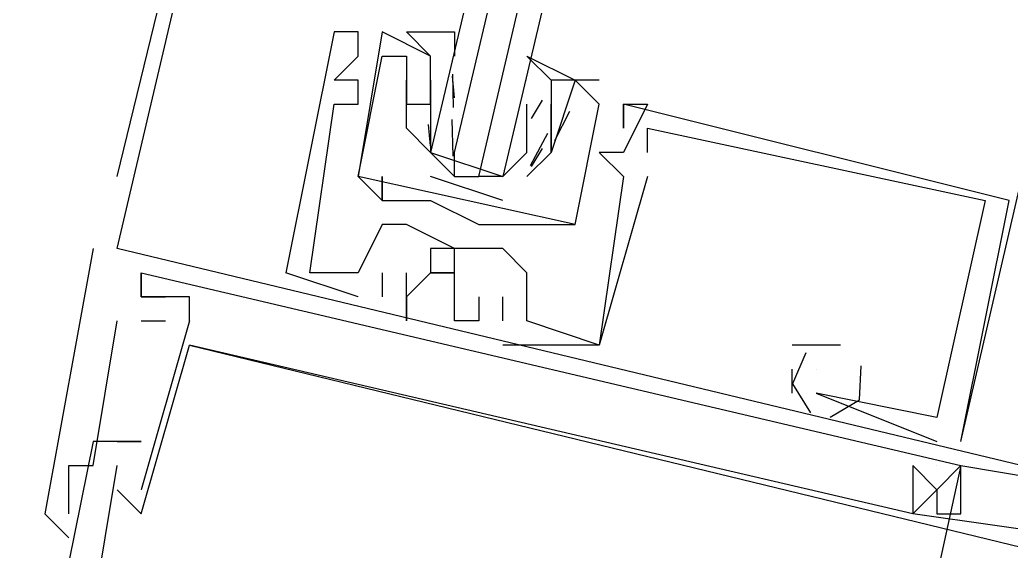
# Model space of a CAD drawing. Header units: feet. Extents: x -84 to 198, y -22 to 181.
# Drawn here: x 113.813 to 114.361, y 60.81 to 61.104 of the extents above; entities that cross this region are included whole.
import ezdxf

# ---------------------------------------------------------------- set-up
doc = ezdxf.new("R2010")
doc.units = ezdxf.units.FT
doc.layers.add('A-LINEA', color=7, linetype='CONTINUOUS')

msp = doc.modelspace()

# ---------------------------------------------------------------- linework, layer by layer
at = {"layer": 'A-LINEA'}
for p, q in [((113.8667, 60.9778), (115.4933, 67.9244)), ((113.8667, 60.9778), (115.4933, 67.9244)), ((113.8667, 61.0178), (113.9867, 61.5111)), ((113.8667, 61.0178), (113.9867, 61.5111)), ((113.9867, 61.0978), (113.9867, 61.0978)), ((113.9867, 61.0978), (113.9867, 61.0978)), ((113.9867, 61.0978), (113.9867, 61.0978)), ((113.9867, 61.0978), (113.9867, 61.0978)), ((113.9867, 61.0978), (113.9867, 61.0978)), ((113.9867, 61.0978), (113.9867, 61.0978)), ((114, 61.0978), (114, 61.0978)), ((114, 61.0978), (114, 61.0978)), ((114, 61.0978), (114, 61.0978)), ((114, 61.0978), (114, 61.0978)), ((114, 61.0978), (114, 61.0978)), ((114, 61.0978), (114, 61.0978)), ((114.04, 61.0844), (114.0133, 61.0978)), ((114.0133, 61.0978), (114.0133, 61.0978)), ((114.04, 61.0844), (114.0133, 61.0978)), ((114.0133, 61.0978), (114.0133, 61.0978)), ((114.04, 61.0844), (114.0133, 61.0978)), ((114.0133, 61.0978), (114.0133, 61.0978)), ((114.04, 61.0844), (114.0133, 61.0978)), ((114.0133, 61.0978), (114.0133, 61.0978)), ((114, 61.0844), (114, 61.0844)), ((114, 61.0844), (114, 61.0844)), ((114, 61.0844), (114, 61.0844)), ((114, 61.0844), (114, 61.0844)), ((114, 61.0844), (114, 61.0844)), ((114, 61.0844), (114, 61.0844)), ((114.0133, 61.0844), (114.0133, 61.0844)), ((114.0133, 61.0844), (114.0133, 61.0844)), ((114.0133, 61.0844), (114.0133, 61.0844)), ((114.0133, 61.0844), (114.0133, 61.0844)), ((114.0133, 61.0844), (114.0133, 61.0844)), ((114.0133, 61.0844), (114.0133, 61.0844)), ((114.0133, 61.0844), (114.0133, 61.0844)), ((114.0133, 61.0844), (114.0133, 61.0844)), ((114.0267, 61.0844), (114.0267, 61.0844)), ((114.0267, 61.0844), (114.0267, 61.0844)), ((114.0267, 61.0844), (114.0267, 61.0844)), ((114.0267, 61.0844), (114.0267, 61.0844)), ((114.04, 61.0844), (114.04, 61.0844)), ((114.04, 61.0844), (114.04, 61.0844)), ((114.04, 61.0844), (114.04, 61.0844)), ((114.04, 61.0844), (114.04, 61.0844)), ((114.0532, 61.0613), (114.0522, 61.0732)), ((114.0532, 61.0613), (114.0522, 61.0732)), ((114.0526, 61.056), (114.0523, 61.0743)), ((114.0526, 61.056), (114.0523, 61.0743)), ((113.9867, 61.0711), (113.9867, 61.0711)), ((113.9867, 61.0711), (113.9867, 61.0711)), ((113.9867, 61.0711), (113.9867, 61.0711)), ((113.9867, 61.0711), (113.9867, 61.0711)), ((113.9867, 61.0711), (113.9867, 61.0711)), ((113.9867, 61.0711), (113.9867, 61.0711)), ((114, 61.0711), (114, 61.0711)), ((114, 61.0711), (114, 61.0711)), ((114, 61.0711), (114, 61.0711)), ((114, 61.0711), (114, 61.0711)), ((114, 61.0711), (114, 61.0711)), ((114, 61.0711), (114, 61.0711)), ((114.0267, 61.0711), (114.0267, 61.0711)), ((114.0267, 61.0711), (114.0267, 61.0711)), ((114.0267, 61.0711), (114.0267, 61.0711)), ((114.0267, 61.0711), (114.0267, 61.0711)), ((114.04, 61.0711), (114.04, 61.0711)), ((114.04, 61.0711), (114.04, 61.0578)), ((114.04, 61.0711), (114.04, 61.0711)), ((114.04, 61.0711), (114.04, 61.0711)), ((114.04, 61.0711), (114.04, 61.0578)), ((114.04, 61.0711), (114.04, 61.0711)), ((114.0933, 61.0711), (114.0933, 61.0711)), ((114.0933, 61.0711), (114.0933, 61.0711)), ((114.1333, 61.0711), (114.1067, 61.0711)), ((114.1067, 61.0711), (114.1067, 61.0711)), ((114.1333, 61.0711), (114.1067, 61.0711)), ((114.1067, 61.0711), (114.1067, 61.0711)), ((114.1333, 61.0711), (114.1067, 61.0711)), ((114.1067, 61.0711), (114.1067, 61.0711)), ((114.1333, 61.0711), (114.1067, 61.0711)), ((114.1067, 61.0711), (114.1067, 61.0711)), ((114.12, 61.0711), (114.12, 61.0711)), ((114.12, 61.0711), (114.12, 61.0711)), ((114.12, 61.0711), (114.12, 61.0711)), ((114.12, 61.0711), (114.12, 61.0711)), ((114.1333, 61.0711), (114.1333, 61.0711)), ((114.1333, 61.0711), (114.1333, 61.0711)), ((114.1333, 61.0711), (114.1333, 61.0711)), ((114.1333, 61.0711), (114.1333, 61.0711)), ((113.9867, 61.0578), (113.9867, 61.0578)), ((113.9867, 61.0578), (113.9867, 61.0578)), ((113.9867, 61.0578), (113.9867, 61.0578)), ((113.9867, 61.0578), (113.9867, 61.0578)), ((113.9867, 61.0578), (113.9867, 61.0578)), ((113.9867, 61.0578), (113.9867, 61.0578)), ((114, 61.0578), (114, 61.0578)), ((114, 61.0578), (114, 61.0578)), ((114, 61.0578), (114, 61.0578)), ((114, 61.0578), (114, 61.0578)), ((114, 61.0578), (114, 61.0578)), ((114, 61.0578), (114, 61.0578)), ((114.0267, 61.0578), (114.0267, 61.0578)), ((114.0267, 61.0578), (114.0267, 61.0578)), ((114.0267, 61.0578), (114.0267, 61.0578)), ((114.0267, 61.0578), (114.0267, 61.0578)), ((114.0267, 61.0578), (114.0267, 61.0578)), ((114.0267, 61.0578), (114.0267, 61.0578)), ((114.0267, 61.0578), (114.0267, 61.0578)), ((114.0267, 61.0578), (114.0267, 61.0578)), ((114.0267, 61.0578), (114.0267, 61.0578)), ((114.0267, 61.0578), (114.0267, 61.0578)), ((114.0267, 61.0578), (114.0267, 61.0578)), ((114.0267, 61.0578), (114.0267, 61.0578)), ((114.04, 61.0578), (114.04, 61.0578)), ((114.04, 61.0578), (114.04, 61.0578)), ((114.04, 61.0578), (114.04, 61.0578)), ((114.04, 61.0578), (114.04, 61.0578)), ((114.04, 61.0578), (114.04, 61.0578)), ((114.04, 61.0578), (114.04, 61.0578)), ((114.0933, 61.0444), (114.0933, 61.0578)), ((114.0933, 61.0578), (114.0933, 61.0578)), ((114.0933, 61.0444), (114.0933, 61.0578)), ((114.0933, 61.0578), (114.0933, 61.0578)), ((114.1018, 61.06), (114.0956, 61.0498)), ((114.1018, 61.06), (114.0956, 61.0498)), ((114.1067, 61.0578), (114.1067, 61.0578)), ((114.1067, 61.0578), (114.1067, 61.0578)), ((114.1067, 61.0578), (114.1067, 61.0578)), ((114.1067, 61.0578), (114.1067, 61.0578)), ((114.1333, 61.0578), (114.1333, 61.0578)), ((114.1333, 61.0578), (114.1333, 61.0578)), ((114.1333, 61.0578), (114.1333, 61.0578)), ((114.1333, 61.0578), (114.1333, 61.0578)), ((114.1333, 61.0578), (114.1333, 61.0578)), ((114.1333, 61.0578), (114.1333, 61.0578)), ((114.1333, 61.0578), (114.1333, 61.0578)), ((114.1333, 61.0578), (114.1333, 61.0578)), ((114.1467, 61.0578), (114.1467, 61.0578)), ((114.1467, 61.0578), (114.1467, 61.0578)), ((114.1467, 61.0578), (114.1467, 61.0578)), ((114.1467, 61.0578), (114.1467, 61.0578)), ((114.1467, 61.0578), (114.1467, 61.0578)), ((114.1467, 61.0578), (114.1467, 61.0578)), ((114.1467, 61.0578), (114.1467, 61.0578)), ((114.1467, 61.0578), (114.1467, 61.0578)), ((114.1467, 61.0578), (114.1467, 61.0578)), ((114.1467, 61.0578), (114.1467, 61.0578)), ((114.1467, 61.0578), (114.1467, 61.0578)), ((114.1467, 61.0578), (114.1467, 61.0578)), ((114.16, 61.0578), (114.16, 61.0578)), ((114.16, 61.0578), (114.16, 61.0578)), ((114.16, 61.0578), (114.16, 61.0578)), ((114.16, 61.0578), (114.16, 61.0578)), ((114.16, 61.0578), (114.16, 61.0578)), ((114.16, 61.0578), (114.16, 61.0578)), ((114.1169, 61.0537), (114.1085, 61.0374)), ((114.1169, 61.0537), (114.1085, 61.0374)), ((114.0399, 61.0347), (114.0388, 61.0465)), ((114.0399, 61.0347), (114.0388, 61.0465)), ((114.0525, 61.0289), (114.0519, 61.0493)), ((114.0525, 61.0289), (114.0519, 61.0493)), ((114.0267, 61.0444), (114.0267, 61.0444)), ((114.0267, 61.0444), (114.0267, 61.0444)), ((114.0267, 61.0444), (114.0267, 61.0444)), ((114.0267, 61.0444), (114.0267, 61.0444)), ((114.0267, 61.0444), (114.0267, 61.0444)), ((114.0267, 61.0444), (114.0267, 61.0444)), ((114.0267, 61.0444), (114.0267, 61.0444)), ((114.0267, 61.0444), (114.0267, 61.0444)), ((114.04, 61.0444), (114.04, 61.0444)), ((114.04, 61.0444), (114.04, 61.0444)), ((114.1047, 61.0416), (114.095, 61.0236)), ((114.1047, 61.0416), (114.095, 61.0236)), ((114.1067, 61.0444), (114.1067, 61.0444)), ((114.1067, 61.0444), (114.1067, 61.0444)), ((114.1067, 61.0444), (114.1067, 61.0444)), ((114.1067, 61.0444), (114.1067, 61.0444)), ((114.1067, 61.0444), (114.1067, 61.0444)), ((114.1067, 61.0444), (114.1067, 61.0444)), ((114.1067, 61.0444), (114.1067, 61.0444)), ((114.1067, 61.0444), (114.1067, 61.0444)), ((114.1467, 61.0444), (114.1467, 61.0444)), ((114.1467, 61.0444), (114.1467, 61.0444)), ((114.1467, 61.0444), (114.1467, 61.0444)), ((114.1467, 61.0444), (114.1467, 61.0444)), ((114.1467, 61.0444), (114.1467, 61.0444)), ((114.1467, 61.0444), (114.1467, 61.0444)), ((114.16, 61.0444), (114.16, 61.0444)), ((114.16, 61.0444), (114.16, 61.0444)), ((114.16, 61.0444), (114.16, 61.0444)), ((114.16, 61.0444), (114.16, 61.0444)), ((114.16, 61.0444), (114.16, 61.0444)), ((114.16, 61.0444), (114.16, 61.0444)), ((114.0933, 61.0311), (114.0933, 61.0311)), ((114.0933, 61.0311), (114.0933, 61.0311)), ((114.1018, 61.0333), (114.0956, 61.0232)), ((114.1018, 61.0333), (114.0956, 61.0232)), ((114.1067, 61.0311), (114.1067, 61.0311)), ((114.1067, 61.0311), (114.1067, 61.0311)), ((114.1067, 61.0311), (114.1067, 61.0311)), ((114.1067, 61.0311), (114.1067, 61.0311)), ((114.1067, 61.0311), (114.1067, 61.0311)), ((114.1067, 61.0311), (114.1067, 61.0311)), ((114.1067, 61.0311), (114.1067, 61.0311)), ((114.1067, 61.0311), (114.1067, 61.0311)), ((114.1333, 61.0311), (114.1333, 61.0311)), ((114.1333, 61.0311), (114.1333, 61.0311)), ((114.1333, 61.0311), (114.1333, 61.0311)), ((114.1333, 61.0311), (114.1333, 61.0311)), ((114.1333, 61.0311), (114.1333, 61.0311)), ((114.1333, 61.0311), (114.1333, 61.0311)), ((114.1467, 61.0311), (114.1467, 61.0311)), ((114.1467, 61.0311), (114.1467, 61.0311)), ((114.1467, 61.0311), (114.1467, 61.0311)), ((114.1467, 61.0311), (114.1467, 61.0311)), ((114.1467, 61.0311), (114.1467, 61.0311)), ((114.1467, 61.0311), (114.1467, 61.0311)), ((114.16, 61.0311), (114.16, 61.0311)), ((114.16, 61.0311), (114.16, 61.0311)), ((114.16, 61.0311), (114.16, 61.0311)), ((114.16, 61.0311), (114.16, 61.0311)), ((114.16, 61.0311), (114.16, 61.0311)), ((114.16, 61.0311), (114.16, 61.0311)), ((114, 61.0178), (114, 61.0178)), ((114, 61.0178), (114, 61.0178)), ((114, 61.0178), (114, 61.0178)), ((114, 61.0178), (114, 61.0178)), ((114, 61.0178), (114, 61.0178)), ((114, 61.0178), (114, 61.0178)), ((114, 61.0178), (114, 61.0178)), ((114, 61.0178), (114, 61.0178)), ((114.0133, 61.0178), (114.0133, 61.0178)), ((114.0133, 61.0178), (114.0133, 61.0178)), ((114.0133, 61.0178), (114.0133, 61.0178)), ((114.0133, 61.0178), (114.0133, 61.0178)), ((114.08, 61.0044), (114.04, 61.0178)), ((114.08, 61.0044), (114.04, 61.0178)), ((114.0533, 61.0178), (114.0667, 61.0178)), ((114.0533, 61.0178), (114.0667, 61.0178)), ((114.08, 61.0178), (114.08, 61.0178)), ((114.08, 61.0178), (114.08, 61.0178)), ((114.1467, 61.0178), (114.1467, 61.0178)), ((114.1467, 61.0178), (114.1467, 61.0178)), ((114.1467, 61.0178), (114.1467, 61.0178)), ((114.1467, 61.0178), (114.1467, 61.0178)), ((114.1467, 61.0178), (114.1467, 61.0178)), ((114.1467, 61.0178), (114.1467, 61.0178)), ((114.1467, 61.0178), (114.1467, 61.0178)), ((114.1467, 61.0178), (114.1467, 61.0178)), ((114.1467, 61.0178), (114.1467, 61.0178)), ((114.1467, 61.0178), (114.1467, 61.0178)), ((114.1467, 61.0178), (114.1467, 61.0178)), ((114.1467, 61.0178), (114.1467, 61.0178)), ((114.16, 61.0178), (114.16, 61.0178)), ((114.16, 61.0178), (114.16, 61.0178)), ((114.16, 61.0178), (114.16, 61.0178)), ((114.16, 61.0178), (114.16, 61.0178)), ((114.16, 61.0178), (114.16, 61.0178)), ((114.16, 61.0178), (114.16, 61.0178)), ((114.0133, 61.0044), (114.0133, 61.0044)), ((114.0133, 61.0044), (114.0133, 61.0044)), ((114.0133, 61.0044), (114.0133, 61.0044)), ((114.0133, 61.0044), (114.0133, 61.0044)), ((114.0133, 61.0044), (114.0133, 61.0044)), ((114.0133, 61.0044), (114.0133, 61.0044)), ((114.0133, 61.0044), (114.0133, 61.0044)), ((114.0133, 61.0044), (114.0133, 61.0044)), ((114.04, 61.0044), (114.04, 61.0044)), ((114.04, 61.0044), (114.04, 61.0044)), ((114.04, 61.0044), (114.04, 61.0044)), ((114.04, 61.0044), (114.04, 61.0044)), ((114.3467, 61.0044), (114.3467, 61.0044)), ((114.3467, 61.0044), (114.3467, 61.0044)), ((114.3467, 61.0044), (114.3467, 61.0044)), ((114.3467, 61.0044), (114.3467, 61.0044)), ((114.3467, 61.0044), (114.3467, 61.0044)), ((114.3467, 61.0044), (114.3467, 61.0044)), ((114.36, 61.0044), (114.36, 61.0044)), ((114.36, 61.0044), (114.36, 61.0044)), ((114.36, 61.0044), (114.36, 61.0044)), ((114.36, 61.0044), (114.36, 61.0044)), ((114.36, 61.0044), (114.36, 61.0044)), ((114.36, 61.0044), (114.36, 61.0044)), ((114.0133, 60.9911), (114.0133, 60.9911)), ((114.0133, 60.9911), (114.0133, 60.9911)), ((114.0133, 60.9911), (114.0133, 60.9911)), ((114.0133, 60.9911), (114.0133, 60.9911)), ((114.0133, 60.9911), (114.0133, 60.9911)), ((114.0133, 60.9911), (114.0133, 60.9911)), ((114.0267, 60.9911), (114.0267, 60.9911)), ((114.0267, 60.9911), (114.0267, 60.9911)), ((114.0267, 60.9911), (114.0267, 60.9911)), ((114.0267, 60.9911), (114.0267, 60.9911)), ((114.0267, 60.9911), (114.0267, 60.9911)), ((114.0267, 60.9911), (114.0267, 60.9911)), ((114.0667, 60.9911), (114.0667, 60.9911)), ((114.0667, 60.9911), (114.0667, 60.9911)), ((114.0667, 60.9911), (114.0667, 60.9911)), ((114.0667, 60.9911), (114.0667, 60.9911)), ((114.08, 60.9911), (114.08, 60.9911)), ((114.08, 60.9911), (114.08, 60.9911)), ((114.08, 60.9911), (114.08, 60.9911)), ((114.08, 60.9911), (114.08, 60.9911)), ((114.0933, 60.9911), (114.0933, 60.9911)), ((114.0933, 60.9911), (114.0933, 60.9911)), ((114.0933, 60.9911), (114.0933, 60.9911)), ((114.0933, 60.9911), (114.0933, 60.9911)), ((114.12, 60.9911), (114.12, 60.9911)), ((114.12, 60.9911), (114.12, 60.9911)), ((114.12, 60.9911), (114.12, 60.9911)), ((114.12, 60.9911), (114.12, 60.9911)), ((113.8533, 60.9778), (113.8533, 60.9778)), ((113.8533, 60.9778), (113.8533, 60.9778)), ((113.8533, 60.9778), (113.8533, 60.9778)), ((113.8533, 60.9778), (113.8533, 60.9778)), ((113.8533, 60.9778), (113.8533, 60.9778)), ((113.8533, 60.9778), (113.8533, 60.9778)), ((113.8667, 60.9778), (113.8667, 60.9778)), ((113.8667, 60.9778), (113.8667, 60.9778)), ((113.8667, 60.9778), (113.8667, 60.9778)), ((113.8667, 60.9778), (113.8667, 60.9778)), ((113.8667, 60.9778), (113.8667, 60.9778)), ((113.8667, 60.9778), (113.8667, 60.9778)), ((114.0533, 60.9778), (114.0533, 60.9778)), ((114.0533, 60.9778), (114.0533, 60.9778)), ((114.0533, 60.9778), (114.0533, 60.9778)), ((114.0533, 60.9778), (114.0533, 60.9778)), ((114.0533, 60.9778), (114.0533, 60.9778)), ((114.0533, 60.9778), (114.0533, 60.9778)), ((114.08, 60.9778), (114.08, 60.9778)), ((114.08, 60.9778), (114.08, 60.9778)), ((114.08, 60.9778), (114.08, 60.9778)), ((114.08, 60.9778), (114.08, 60.9778)), ((114.08, 60.9778), (114.08, 60.9778)), ((114.08, 60.9778), (114.08, 60.9778)), ((113.88, 60.9644), (113.88, 60.9644)), ((113.88, 60.9644), (114.3333, 60.8578)), ((113.88, 60.9644), (113.88, 60.9644)), ((113.88, 60.9644), (114.3333, 60.8578)), ((113.88, 60.9644), (113.88, 60.9644)), ((113.88, 60.9644), (114.3333, 60.8578)), ((113.88, 60.9644), (113.88, 60.9644)), ((113.88, 60.9644), (114.3333, 60.8578)), ((113.88, 60.9644), (113.88, 60.9644)), ((113.88, 60.9644), (114.3333, 60.8578)), ((113.88, 60.9644), (113.88, 60.9644)), ((113.88, 60.9644), (114.3333, 60.8578)), ((114, 60.9511), (113.96, 60.9644)), ((113.96, 60.9644), (113.96, 60.9644)), ((114, 60.9511), (113.96, 60.9644)), ((113.96, 60.9644), (113.96, 60.9644)), ((114, 60.9511), (113.96, 60.9644)), ((113.96, 60.9644), (113.96, 60.9644)), ((114, 60.9511), (113.96, 60.9644)), ((113.96, 60.9644), (113.96, 60.9644)), ((114, 60.9511), (113.96, 60.9644)), ((113.96, 60.9644), (113.96, 60.9644)), ((114, 60.9511), (113.96, 60.9644)), ((113.96, 60.9644), (113.96, 60.9644)), ((113.9733, 60.9644), (113.9733, 60.9644)), ((113.9733, 60.9644), (113.9733, 60.9644)), ((113.9733, 60.9644), (113.9733, 60.9644)), ((113.9733, 60.9644), (113.9733, 60.9644)), ((113.9733, 60.9644), (113.9733, 60.9644)), ((113.9733, 60.9644), (113.9733, 60.9644)), ((113.9733, 60.9644), (113.9733, 60.9644)), ((113.9733, 60.9644), (113.9733, 60.9644)), ((113.9733, 60.9644), (113.9733, 60.9644)), ((113.9733, 60.9644), (113.9733, 60.9644)), ((113.9733, 60.9644), (113.9733, 60.9644)), ((113.9733, 60.9644), (113.9733, 60.9644)), ((114, 60.9644), (114, 60.9644)), ((114, 60.9644), (114, 60.9644)), ((114, 60.9644), (114, 60.9644)), ((114, 60.9644), (114, 60.9644)), ((114, 60.9644), (114, 60.9644)), ((114, 60.9644), (114, 60.9644)), ((114, 60.9644), (114, 60.9644)), ((114, 60.9644), (114, 60.9644)), ((114, 60.9644), (114, 60.9644)), ((114, 60.9644), (114, 60.9644)), ((114, 60.9644), (114, 60.9644)), ((114, 60.9644), (114, 60.9644)), ((114.0133, 60.9644), (114.0133, 60.9511)), ((114.0133, 60.9644), (114.0133, 60.9644)), ((114.0133, 60.9644), (114.0133, 60.9511)), ((114.0133, 60.9644), (114.0133, 60.9644)), ((114.0133, 60.9644), (114.0133, 60.9511)), ((114.0133, 60.9644), (114.0133, 60.9644)), ((114.0133, 60.9644), (114.0133, 60.9511)), ((114.0133, 60.9644), (114.0133, 60.9644)), ((114.0133, 60.9644), (114.0133, 60.9511)), ((114.0133, 60.9644), (114.0133, 60.9644)), ((114.0133, 60.9644), (114.0133, 60.9511)), ((114.0133, 60.9644), (114.0133, 60.9644)), ((114.0267, 60.9644), (114.0267, 60.9644)), ((114.0267, 60.9644), (114.0267, 60.9644)), ((114.0267, 60.9644), (114.0267, 60.9644)), ((114.0267, 60.9644), (114.0267, 60.9644)), ((114.0267, 60.9644), (114.0267, 60.9644)), ((114.0267, 60.9644), (114.0267, 60.9644)), ((114.04, 60.9644), (114.04, 60.9644)), ((114.04, 60.9644), (114.04, 60.9644)), ((114.04, 60.9644), (114.04, 60.9644)), ((114.04, 60.9644), (114.04, 60.9644)), ((114.04, 60.9644), (114.04, 60.9644)), ((114.04, 60.9644), (114.04, 60.9644)), ((114.0533, 60.9644), (114.0533, 60.9644)), ((114.0533, 60.9644), (114.0533, 60.9644)), ((114.0533, 60.9644), (114.0533, 60.9644)), ((114.0533, 60.9644), (114.0533, 60.9644)), ((114.0533, 60.9644), (114.0533, 60.9644)), ((114.0533, 60.9644), (114.0533, 60.9644)), ((114.0933, 60.9644), (114.0933, 60.9644)), ((114.0933, 60.9644), (114.0933, 60.9644)), ((114.0933, 60.9644), (114.0933, 60.9644)), ((114.0933, 60.9644), (114.0933, 60.9644)), ((114.0933, 60.9644), (114.0933, 60.9644)), ((114.0933, 60.9644), (114.0933, 60.9644)), ((113.88, 60.9511), (113.88, 60.9511)), ((113.88, 60.9511), (113.88, 60.9511)), ((113.88, 60.9511), (113.88, 60.9511)), ((113.88, 60.9511), (113.88, 60.9511)), ((113.88, 60.9511), (113.88, 60.9511)), ((113.88, 60.9511), (113.88, 60.9511)), ((113.88, 60.9511), (113.88, 60.9511)), ((113.88, 60.9511), (113.88, 60.9511)), ((113.88, 60.9511), (113.88, 60.9511)), ((113.88, 60.9511), (113.88, 60.9511)), ((113.88, 60.9511), (113.88, 60.9511)), ((113.88, 60.9511), (113.88, 60.9511)), ((113.88, 60.9511), (113.88, 60.9511)), ((113.88, 60.9511), (113.88, 60.9511)), ((113.88, 60.9511), (113.88, 60.9511)), ((113.88, 60.9511), (113.88, 60.9511)), ((113.88, 60.9511), (113.88, 60.9511)), ((113.88, 60.9511), (113.88, 60.9511)), ((113.8933, 60.9511), (113.8933, 60.9511)), ((113.8933, 60.9511), (113.8933, 60.9511)), ((113.8933, 60.9511), (113.8933, 60.9511)), ((113.8933, 60.9511), (113.8933, 60.9511)), ((113.8933, 60.9511), (113.8933, 60.9511)), ((113.8933, 60.9511), (113.8933, 60.9511)), ((113.8933, 60.9511), (113.8933, 60.9511)), ((113.8933, 60.9511), (113.8933, 60.9511)), ((113.8933, 60.9511), (113.8933, 60.9511)), ((113.8933, 60.9511), (113.8933, 60.9511)), ((113.8933, 60.9511), (113.8933, 60.9511)), ((113.8933, 60.9511), (113.8933, 60.9511)), ((113.9067, 60.9511), (113.9067, 60.9511)), ((113.9067, 60.9511), (113.9067, 60.9511)), ((113.9067, 60.9511), (113.9067, 60.9511)), ((113.9067, 60.9511), (113.9067, 60.9511)), ((113.9067, 60.9511), (113.9067, 60.9511)), ((113.9067, 60.9511), (113.9067, 60.9511)), ((114, 60.9511), (114, 60.9511)), ((114, 60.9511), (114, 60.9511)), ((114, 60.9511), (114, 60.9511)), ((114, 60.9511), (114, 60.9511)), ((114, 60.9511), (114, 60.9511)), ((114, 60.9511), (114, 60.9511)), ((114.0133, 60.9511), (114.0133, 60.9511)), ((114.0133, 60.9511), (114.0133, 60.9511)), ((114.0133, 60.9511), (114.0133, 60.9511)), ((114.0133, 60.9511), (114.0133, 60.9511)), ((114.0133, 60.9511), (114.0133, 60.9511)), ((114.0133, 60.9511), (114.0133, 60.9511)), ((114.0267, 60.9511), (114.0267, 60.9511)), ((114.0267, 60.9511), (114.0267, 60.9511)), ((114.0267, 60.9511), (114.0267, 60.9511)), ((114.0267, 60.9511), (114.0267, 60.9511)), ((114.0267, 60.9511), (114.0267, 60.9511)), ((114.0267, 60.9511), (114.0267, 60.9511)), ((114.0667, 60.9511), (114.0667, 60.9511)), ((114.0667, 60.9511), (114.0667, 60.9511)), ((114.0667, 60.9511), (114.0667, 60.9511)), ((114.0667, 60.9511), (114.0667, 60.9511)), ((114.0667, 60.9511), (114.0667, 60.9511)), ((114.0667, 60.9511), (114.0667, 60.9511)), ((114.08, 60.9511), (114.08, 60.9511)), ((114.08, 60.9511), (114.08, 60.9511)), ((114.08, 60.9511), (114.08, 60.9511)), ((114.08, 60.9511), (114.08, 60.9511)), ((114.08, 60.9511), (114.08, 60.9511)), ((114.08, 60.9511), (114.08, 60.9511)), ((113.8667, 60.9378), (113.8667, 60.9378)), ((113.8667, 60.9378), (113.8667, 60.9378)), ((113.8667, 60.9378), (113.8667, 60.9378)), ((113.8667, 60.9378), (113.8667, 60.9378)), ((113.8667, 60.9378), (113.8667, 60.9378)), ((113.8667, 60.9378), (113.8667, 60.9378)), ((113.9067, 60.9378), (113.88, 60.8444)), ((113.88, 60.9378), (113.8933, 60.9378)), ((113.88, 60.9378), (113.88, 60.9378)), ((113.9067, 60.9378), (113.88, 60.8444)), ((113.88, 60.9378), (113.8933, 60.9378)), ((113.88, 60.9378), (113.88, 60.9378)), ((113.9067, 60.9378), (113.88, 60.8444)), ((113.88, 60.9378), (113.8933, 60.9378)), ((113.88, 60.9378), (113.88, 60.9378)), ((113.9067, 60.9378), (113.88, 60.8444)), ((113.88, 60.9378), (113.8933, 60.9378)), ((113.88, 60.9378), (113.88, 60.9378)), ((113.9067, 60.9378), (113.88, 60.8444)), ((113.88, 60.9378), (113.8933, 60.9378)), ((113.88, 60.9378), (113.88, 60.9378)), ((113.9067, 60.9378), (113.88, 60.8444)), ((113.88, 60.9378), (113.8933, 60.9378)), ((113.88, 60.9378), (113.88, 60.9378)), ((113.8933, 60.9378), (113.8933, 60.9378)), ((113.8933, 60.9378), (113.8933, 60.9378)), ((113.8933, 60.9378), (113.8933, 60.9378)), ((113.8933, 60.9378), (113.8933, 60.9378)), ((113.8933, 60.9378), (113.8933, 60.9378)), ((113.8933, 60.9378), (113.8933, 60.9378)), ((113.8933, 60.9378), (113.8933, 60.9378)), ((113.8933, 60.9378), (113.8933, 60.9378)), ((113.8933, 60.9378), (113.8933, 60.9378)), ((113.8933, 60.9378), (113.8933, 60.9378)), ((113.8933, 60.9378), (113.8933, 60.9378)), ((113.8933, 60.9378), (113.8933, 60.9378)), ((113.9067, 60.9378), (113.9067, 60.9378)), ((113.9067, 60.9378), (113.9067, 60.9378)), ((113.9067, 60.9378), (113.9067, 60.9378)), ((113.9067, 60.9378), (113.9067, 60.9378)), ((113.9067, 60.9378), (113.9067, 60.9378)), ((113.9067, 60.9378), (113.9067, 60.9378)), ((113.9067, 60.9378), (113.9067, 60.9378)), ((113.9067, 60.9378), (113.9067, 60.9378)), ((113.9067, 60.9378), (113.9067, 60.9378)), ((113.9067, 60.9378), (113.9067, 60.9378)), ((113.9067, 60.9378), (113.9067, 60.9378)), ((113.9067, 60.9378), (113.9067, 60.9378)), ((114.0267, 60.9378), (114.0267, 60.9378)), ((114.0267, 60.9378), (114.0267, 60.9378)), ((114.0267, 60.9378), (114.0267, 60.9378)), ((114.0267, 60.9378), (114.0267, 60.9378)), ((114.0267, 60.9378), (114.0267, 60.9378)), ((114.0267, 60.9378), (114.0267, 60.9378)), ((114.0533, 60.9378), (114.0533, 60.9378)), ((114.0533, 60.9378), (114.0533, 60.9378)), ((114.0533, 60.9378), (114.0533, 60.9378)), ((114.0533, 60.9378), (114.0533, 60.9378)), ((114.0533, 60.9378), (114.0533, 60.9378)), ((114.0533, 60.9378), (114.0533, 60.9378)), ((114.0667, 60.9378), (114.0667, 60.9378)), ((114.0667, 60.9378), (114.0667, 60.9378)), ((114.0667, 60.9378), (114.0667, 60.9378)), ((114.0667, 60.9378), (114.0667, 60.9378)), ((114.0667, 60.9378), (114.0667, 60.9378)), ((114.0667, 60.9378), (114.0667, 60.9378)), ((114.08, 60.9378), (114.08, 60.9378)), ((114.08, 60.9378), (114.08, 60.9378)), ((114.08, 60.9378), (114.08, 60.9378)), ((114.08, 60.9378), (114.08, 60.9378)), ((114.08, 60.9378), (114.08, 60.9378)), ((114.08, 60.9378), (114.08, 60.9378)), ((114.0933, 60.9378), (114.0933, 60.9378)), ((114.0933, 60.9378), (114.0933, 60.9378)), ((114.0933, 60.9378), (114.0933, 60.9378)), ((114.0933, 60.9378), (114.0933, 60.9378)), ((114.0933, 60.9378), (114.0933, 60.9378)), ((114.0933, 60.9378), (114.0933, 60.9378)), ((114.0933, 60.9378), (114.0933, 60.9378)), ((114.0933, 60.9378), (114.0933, 60.9378)), ((114.0933, 60.9378), (114.0933, 60.9378)), ((114.0933, 60.9378), (114.0933, 60.9378)), ((114.0933, 60.9378), (114.0933, 60.9378)), ((114.0933, 60.9378), (114.0933, 60.9378)), ((113.9067, 60.9244), (113.9067, 60.9244)), ((113.9067, 60.9244), (113.9067, 60.9244)), ((113.9067, 60.9244), (113.9067, 60.9244)), ((113.9067, 60.9244), (113.9067, 60.9244)), ((113.9067, 60.9244), (113.9067, 60.9244)), ((113.9067, 60.9244), (113.9067, 60.9244)), ((113.9067, 60.9244), (113.9067, 60.9244)), ((113.9067, 60.9244), (113.9067, 60.9244)), ((113.9067, 60.9244), (113.9067, 60.9244)), ((113.9067, 60.9244), (113.9067, 60.9244)), ((113.9067, 60.9244), (113.9067, 60.9244)), ((113.9067, 60.9244), (113.9067, 60.9244)), ((114.08, 60.9244), (114.08, 60.9244)), ((114.08, 60.9244), (114.08, 60.9244)), ((114.08, 60.9244), (114.08, 60.9244)), ((114.08, 60.9244), (114.08, 60.9244)), ((114.08, 60.9244), (114.08, 60.9244)), ((114.08, 60.9244), (114.08, 60.9244)), ((114.1333, 60.9244), (114.1333, 60.9244)), ((114.1333, 60.9244), (114.1333, 60.9244)), ((114.1333, 60.9244), (114.1333, 60.9244)), ((114.1333, 60.9244), (114.1333, 60.9244)), ((114.1333, 60.9244), (114.1333, 60.9244)), ((114.1333, 60.9244), (114.1333, 60.9244)), ((114.1333, 60.9244), (114.1333, 60.9244)), ((114.1333, 60.9244), (114.1333, 60.9244)), ((114.1333, 60.9244), (114.1333, 60.9244)), ((114.1333, 60.9244), (114.1333, 60.9244)), ((114.1333, 60.9244), (114.1333, 60.9244)), ((114.1333, 60.9244), (114.1333, 60.9244)), ((114.2533, 60.9244), (114.24, 60.9244)), ((114.24, 60.9244), (114.24, 60.9244)), ((114.2533, 60.9244), (114.24, 60.9244)), ((114.24, 60.9244), (114.24, 60.9244)), ((114.2533, 60.9244), (114.24, 60.9244)), ((114.24, 60.9244), (114.24, 60.9244)), ((114.2533, 60.9244), (114.24, 60.9244)), ((114.24, 60.9244), (114.24, 60.9244)), ((114.2533, 60.9244), (114.24, 60.9244)), ((114.24, 60.9244), (114.24, 60.9244)), ((114.2533, 60.9244), (114.24, 60.9244)), ((114.24, 60.9244), (114.24, 60.9244)), ((114.2667, 60.9244), (114.2533, 60.9244)), ((114.2533, 60.9244), (114.2533, 60.9244)), ((114.2667, 60.9244), (114.2533, 60.9244)), ((114.2533, 60.9244), (114.2533, 60.9244)), ((114.2667, 60.9244), (114.2533, 60.9244)), ((114.2533, 60.9244), (114.2533, 60.9244)), ((114.2667, 60.9244), (114.2533, 60.9244)), ((114.2533, 60.9244), (114.2533, 60.9244)), ((114.2667, 60.9244), (114.2533, 60.9244)), ((114.2533, 60.9244), (114.2533, 60.9244)), ((114.2667, 60.9244), (114.2533, 60.9244)), ((114.2533, 60.9244), (114.2533, 60.9244)), ((114.2667, 60.9244), (114.2667, 60.9244)), ((114.2667, 60.9244), (114.2667, 60.9244)), ((114.2667, 60.9244), (114.2667, 60.9244)), ((114.2667, 60.9244), (114.2667, 60.9244)), ((114.2667, 60.9244), (114.2667, 60.9244)), ((114.2667, 60.9244), (114.2667, 60.9244)), ((114.24, 60.8978), (114.24, 60.9111)), ((114.24, 60.9111), (114.24, 60.9111)), ((114.24, 60.8978), (114.24, 60.9111)), ((114.24, 60.9111), (114.24, 60.9111)), ((114.24, 60.8978), (114.24, 60.9111)), ((114.24, 60.9111), (114.24, 60.9111)), ((114.24, 60.8978), (114.24, 60.9111)), ((114.24, 60.9111), (114.24, 60.9111)), ((114.24, 60.8978), (114.24, 60.9111)), ((114.24, 60.9111), (114.24, 60.9111)), ((114.24, 60.8978), (114.24, 60.9111)), ((114.24, 60.9111), (114.24, 60.9111)), ((114.2533, 60.9111), (114.2533, 60.9111)), ((114.2533, 60.9111), (114.2533, 60.9111)), ((114.2533, 60.9111), (114.2533, 60.9111)), ((114.2533, 60.9111), (114.2533, 60.9111)), ((114.2533, 60.9111), (114.2533, 60.9111)), ((114.2533, 60.9111), (114.2533, 60.9111)), ((114.24, 60.8978), (114.24, 60.8978)), ((114.24, 60.8978), (114.24, 60.8978)), ((114.24, 60.8978), (114.24, 60.8978)), ((114.24, 60.8978), (114.24, 60.8978)), ((114.24, 60.8978), (114.24, 60.8978)), ((114.24, 60.8978), (114.24, 60.8978)), ((114.2533, 60.8978), (114.32, 60.8711)), ((114.2533, 60.8978), (114.2533, 60.8978)), ((114.2533, 60.8978), (114.2533, 60.8978)), ((114.2533, 60.8978), (114.32, 60.8711)), ((114.2533, 60.8978), (114.2533, 60.8978)), ((114.2533, 60.8978), (114.2533, 60.8978)), ((114.2533, 60.8978), (114.32, 60.8711)), ((114.2533, 60.8978), (114.2533, 60.8978)), ((114.2533, 60.8978), (114.2533, 60.8978)), ((114.2533, 60.8978), (114.32, 60.8711)), ((114.2533, 60.8978), (114.2533, 60.8978)), ((114.2533, 60.8978), (114.2533, 60.8978)), ((114.2533, 60.8978), (114.32, 60.8711)), ((114.2533, 60.8978), (114.2533, 60.8978)), ((114.2533, 60.8978), (114.2533, 60.8978)), ((114.2533, 60.8978), (114.32, 60.8711)), ((114.2533, 60.8978), (114.2533, 60.8978)), ((114.2533, 60.8978), (114.2533, 60.8978)), ((114.32, 60.8844), (114.32, 60.8844)), ((114.32, 60.8844), (114.32, 60.8844)), ((114.32, 60.8844), (114.32, 60.8844)), ((114.32, 60.8844), (114.32, 60.8844)), ((114.32, 60.8844), (114.32, 60.8844)), ((114.32, 60.8844), (114.32, 60.8844)), ((114.32, 60.8844), (114.32, 60.8844)), ((114.32, 60.8844), (114.32, 60.8844)), ((114.32, 60.8844), (114.32, 60.8844)), ((114.32, 60.8844), (114.32, 60.8844)), ((114.32, 60.8844), (114.32, 60.8844)), ((114.32, 60.8844), (114.32, 60.8844)), ((113.8533, 60.8711), (113.8533, 60.8711)), ((113.8533, 60.8711), (113.8533, 60.8711)), ((113.8533, 60.8711), (113.8533, 60.8711)), ((113.8533, 60.8711), (113.8533, 60.8711)), ((113.8533, 60.8711), (113.8533, 60.8711)), ((113.8533, 60.8711), (113.8533, 60.8711)), ((113.8667, 60.8711), (113.8667, 60.8711)), ((113.8667, 60.8711), (113.8667, 60.8711)), ((113.8667, 60.8711), (113.8667, 60.8711)), ((113.8667, 60.8711), (113.8667, 60.8711)), ((113.8667, 60.8711), (113.8667, 60.8711)), ((113.8667, 60.8711), (113.8667, 60.8711)), ((113.88, 60.8711), (113.88, 60.8711)), ((113.88, 60.8711), (113.88, 60.8711)), ((113.88, 60.8711), (113.88, 60.8711)), ((113.88, 60.8711), (113.88, 60.8711)), ((113.88, 60.8711), (113.88, 60.8711)), ((113.88, 60.8711), (113.88, 60.8711)), ((114.32, 60.8711), (114.32, 60.8711)), ((114.32, 60.8711), (114.32, 60.8711)), ((114.32, 60.8711), (114.32, 60.8711)), ((114.32, 60.8711), (114.32, 60.8711)), ((114.32, 60.8711), (114.32, 60.8711)), ((114.32, 60.8711), (114.32, 60.8711)), ((114.3333, 60.8711), (114.3333, 60.8711)), ((114.3333, 60.8711), (114.3333, 60.8711)), ((114.3333, 60.8711), (114.3333, 60.8711)), ((114.3333, 60.8711), (114.3333, 60.8711)), ((114.3333, 60.8711), (114.3333, 60.8711)), ((114.3333, 60.8711), (114.3333, 60.8711)), ((113.84, 60.8578), (113.84, 60.8578)), ((113.84, 60.8578), (113.84, 60.8578)), ((113.84, 60.8578), (113.84, 60.8578)), ((113.84, 60.8578), (113.84, 60.8578)), ((113.84, 60.8578), (113.84, 60.8578)), ((113.84, 60.8578), (113.84, 60.8578)), ((113.8533, 60.8578), (113.8533, 60.8578)), ((113.8533, 60.8578), (113.8533, 60.8578)), ((113.8533, 60.8578), (113.8533, 60.8578)), ((113.8533, 60.8578), (113.8533, 60.8578)), ((113.8533, 60.8578), (113.8533, 60.8578)), ((113.8533, 60.8578), (113.8533, 60.8578)), ((113.8667, 60.8578), (113.8667, 60.8578)), ((113.8667, 60.8578), (113.8667, 60.8578)), ((113.8667, 60.8578), (113.8667, 60.8578)), ((113.8667, 60.8578), (113.8667, 60.8578)), ((113.8667, 60.8578), (113.8667, 60.8578)), ((113.8667, 60.8578), (113.8667, 60.8578)), ((114.3333, 60.8578), (114.2667, 60.5511)), ((114.3333, 60.8578), (114.2667, 60.5511)), ((114.3333, 60.8578), (114.2667, 60.5511)), ((114.3333, 60.8578), (114.2667, 60.5511)), ((114.3333, 60.8578), (114.2667, 60.5511)), ((114.3333, 60.8578), (114.2667, 60.5511)), ((114.3067, 60.8578), (114.3067, 60.8578)), ((114.3067, 60.8578), (114.3067, 60.8578)), ((114.3067, 60.8578), (114.3067, 60.8578)), ((114.3067, 60.8578), (114.3067, 60.8578)), ((114.3067, 60.8578), (114.3067, 60.8578)), ((114.3067, 60.8578), (114.3067, 60.8578)), ((114.32, 60.8578), (114.32, 60.8578)), ((114.32, 60.8578), (114.32, 60.8578)), ((114.32, 60.8578), (114.32, 60.8578)), ((114.32, 60.8578), (114.32, 60.8578)), ((114.32, 60.8578), (114.32, 60.8578)), ((114.32, 60.8578), (114.32, 60.8578)), ((114.3333, 60.8578), (114.3333, 60.8578)), ((114.3333, 60.8578), (114.3333, 60.8578)), ((114.3333, 60.8578), (114.3333, 60.8578)), ((114.3333, 60.8578), (114.3333, 60.8578)), ((114.3333, 60.8578), (114.3333, 60.8578)), ((114.3333, 60.8578), (114.3333, 60.8578)), ((114.3333, 60.8578), (114.3333, 60.8578)), ((114.3333, 60.8578), (114.3333, 60.8578)), ((114.3333, 60.8578), (114.3333, 60.8578)), ((114.3333, 60.8578), (114.3333, 60.8578)), ((114.3333, 60.8578), (114.3333, 60.8578)), ((114.3333, 60.8578), (114.3333, 60.8578)), ((113.8667, 60.8444), (113.8667, 60.8444)), ((113.8667, 60.8444), (113.8667, 60.8444)), ((113.8667, 60.8444), (113.8667, 60.8444)), ((113.8667, 60.8444), (113.8667, 60.8444)), ((113.8667, 60.8444), (113.8667, 60.8444)), ((113.8667, 60.8444), (113.8667, 60.8444)), ((113.88, 60.8444), (113.88, 60.8444)), ((113.88, 60.8444), (113.88, 60.8444)), ((113.88, 60.8444), (113.88, 60.8444)), ((113.88, 60.8444), (113.88, 60.8444)), ((113.88, 60.8444), (113.88, 60.8444)), ((113.88, 60.8444), (113.88, 60.8444)), ((114.32, 60.8444), (114.32, 60.8444)), ((114.32, 60.8444), (114.32, 60.8444)), ((114.32, 60.8444), (114.32, 60.8444)), ((114.32, 60.8444), (114.32, 60.8444)), ((114.32, 60.8444), (114.32, 60.8444)), ((114.32, 60.8444), (114.32, 60.8444)), ((114.32, 60.8444), (114.32, 60.8444)), ((114.32, 60.8444), (114.32, 60.8444)), ((114.32, 60.8444), (114.32, 60.8444)), ((114.32, 60.8444), (114.32, 60.8444)), ((114.32, 60.8444), (114.32, 60.8444)), ((114.32, 60.8444), (114.32, 60.8444)), ((113.8267, 60.8311), (113.8267, 60.8311)), ((113.8267, 60.8311), (113.8267, 60.8311)), ((113.8267, 60.8311), (113.8267, 60.8311)), ((113.8267, 60.8311), (113.8267, 60.8311)), ((113.8267, 60.8311), (113.8267, 60.8311)), ((113.8267, 60.8311), (113.8267, 60.8311)), ((113.84, 60.8311), (113.84, 60.8311)), ((113.84, 60.8311), (113.84, 60.8311)), ((113.84, 60.8311), (113.84, 60.8311)), ((113.84, 60.8311), (113.84, 60.8311)), ((113.84, 60.8311), (113.84, 60.8311)), ((113.84, 60.8311), (113.84, 60.8311)), ((113.88, 60.8311), (113.88, 60.8311)), ((113.88, 60.8311), (113.88, 60.8311)), ((113.88, 60.8311), (113.88, 60.8311)), ((113.88, 60.8311), (113.88, 60.8311)), ((113.88, 60.8311), (113.88, 60.8311)), ((113.88, 60.8311), (113.88, 60.8311)), ((114.3067, 60.8311), (114.3067, 60.8311)), ((114.3067, 60.8311), (114.3067, 60.8311)), ((114.3067, 60.8311), (114.3067, 60.8311)), ((114.3067, 60.8311), (114.3067, 60.8311)), ((114.3067, 60.8311), (114.3067, 60.8311)), ((114.3067, 60.8311), (114.3067, 60.8311)), ((114.3067, 60.8311), (114.3067, 60.8311)), ((114.3067, 60.8311), (114.3067, 60.8311)), ((114.3067, 60.8311), (114.3067, 60.8311)), ((114.3067, 60.8311), (114.3067, 60.8311)), ((114.3067, 60.8311), (114.3067, 60.8311)), ((114.3067, 60.8311), (114.3067, 60.8311)), ((114.32, 60.8311), (114.32, 60.8311)), ((114.32, 60.8311), (114.32, 60.8311)), ((114.32, 60.8311), (114.32, 60.8311)), ((114.32, 60.8311), (114.32, 60.8311)), ((114.32, 60.8311), (114.32, 60.8311)), ((114.32, 60.8311), (114.32, 60.8311)), ((114.3333, 60.8311), (114.3333, 60.8311)), ((114.3333, 60.8311), (114.3333, 60.8311)), ((114.3333, 60.8311), (114.3333, 60.8311)), ((114.3333, 60.8311), (114.3333, 60.8311)), ((114.3333, 60.8311), (114.3333, 60.8311)), ((114.3333, 60.8311), (114.3333, 60.8311)), ((113.84, 60.8178), (113.84, 60.8178)), ((113.84, 60.8178), (113.84, 60.8178)), ((113.84, 60.8178), (113.84, 60.8178)), ((113.84, 60.8178), (113.84, 60.8178)), ((113.84, 60.8178), (113.84, 60.8178)), ((113.84, 60.8178), (113.84, 60.8178))]:
    msp.add_line(p, q, dxfattribs=at)
for points in [[(114.3333, 60.8711), (114.7467, 62.6578), (115.12, 64.2311)], [(114.3333, 60.8711), (114.7467, 62.6578), (115.12, 64.2311)], [(114.44, 62.7244), (114.04, 61.0311), (114.0533, 61.0178), (114.0533, 61.0311), (114.4533, 62.7244)], [(114.44, 62.7244), (114.04, 61.0311), (114.0533, 61.0178), (114.0533, 61.0311), (114.4533, 62.7244)], [(114.48, 62.7111), (114.08, 61.0178), (114.0667, 61.0178), (114.4667, 62.7244)], [(114.48, 62.7111), (114.08, 61.0178), (114.0667, 61.0178), (114.4667, 62.7244)], [(114.3333, 60.8711), (114.36, 61.0044), (114.1467, 61.0578), (114.1467, 61.0444), (114.1467, 61.0578), (114.16, 61.0578), (114.1467, 61.0311), (114.1333, 61.0311), (114.1467, 61.0178), (114.1333, 60.9244), (114.0933, 60.9378), (114.0933, 60.9644), (114.08, 60.9778), (114.0533, 60.9778), (114.0267, 60.9911), (114.0133, 60.9911), (114, 60.9644), (113.9733, 60.9644), (113.9867, 61.0578), (114, 61.0578), (114, 61.0711), (113.9867, 61.0711), (114, 61.0844), (114, 61.0978), (113.9867, 61.0978), (113.96, 60.9644)], [(114.3333, 60.8711), (114.36, 61.0044), (114.1467, 61.0578), (114.1467, 61.0444), (114.1467, 61.0578), (114.16, 61.0578), (114.1467, 61.0311), (114.1333, 61.0311), (114.1467, 61.0178), (114.1333, 60.9244), (114.0933, 60.9378), (114.0933, 60.9644), (114.08, 60.9778), (114.0533, 60.9778), (114.0267, 60.9911), (114.0133, 60.9911), (114, 60.9644), (113.9733, 60.9644), (113.9867, 61.0578), (114, 61.0578), (114, 61.0711), (113.9867, 61.0711), (114, 61.0844), (114, 61.0978), (113.9867, 61.0978), (113.96, 60.9644)], [(114.3333, 60.8711), (114.36, 61.0044), (114.1467, 61.0578), (114.1467, 61.0444), (114.1467, 61.0578), (114.16, 61.0578), (114.1467, 61.0311), (114.1333, 61.0311), (114.1467, 61.0178), (114.1333, 60.9244), (114.0933, 60.9378), (114.0933, 60.9644), (114.08, 60.9778), (114.0533, 60.9778), (114.0267, 60.9911), (114.0133, 60.9911), (114, 60.9644), (113.9733, 60.9644), (113.9867, 61.0578), (114, 61.0578), (114, 61.0711), (113.9867, 61.0711), (114, 61.0844), (114, 61.0978), (113.9867, 61.0978), (113.96, 60.9644)], [(114.3333, 60.8711), (114.36, 61.0044), (114.1467, 61.0578), (114.1467, 61.0444), (114.1467, 61.0578), (114.16, 61.0578), (114.1467, 61.0311), (114.1333, 61.0311), (114.1467, 61.0178), (114.1333, 60.9244), (114.0933, 60.9378), (114.0933, 60.9644), (114.08, 60.9778), (114.0533, 60.9778), (114.0267, 60.9911), (114.0133, 60.9911), (114, 60.9644), (113.9733, 60.9644), (113.9867, 61.0578), (114, 61.0578), (114, 61.0711), (113.9867, 61.0711), (114, 61.0844), (114, 61.0978), (113.9867, 61.0978), (113.96, 60.9644)], [(114.3333, 60.8711), (114.36, 61.0044), (114.1467, 61.0578), (114.1467, 61.0444), (114.1467, 61.0578), (114.16, 61.0578), (114.1467, 61.0311), (114.1333, 61.0311), (114.1467, 61.0178), (114.1333, 60.9244), (114.0933, 60.9378), (114.0933, 60.9644), (114.08, 60.9778), (114.0533, 60.9778), (114.0267, 60.9911), (114.0133, 60.9911), (114, 60.9644), (113.9733, 60.9644), (113.9867, 61.0578), (114, 61.0578), (114, 61.0711), (113.9867, 61.0711), (114, 61.0844), (114, 61.0978), (113.9867, 61.0978), (113.96, 60.9644)], [(114.3333, 60.8711), (114.36, 61.0044), (114.1467, 61.0578), (114.1467, 61.0444), (114.1467, 61.0578), (114.16, 61.0578), (114.1467, 61.0311), (114.1333, 61.0311), (114.1467, 61.0178), (114.1333, 60.9244), (114.0933, 60.9378), (114.0933, 60.9644), (114.08, 60.9778), (114.0533, 60.9778), (114.0267, 60.9911), (114.0133, 60.9911), (114, 60.9644), (113.9733, 60.9644), (113.9867, 61.0578), (114, 61.0578), (114, 61.0711), (113.9867, 61.0711), (114, 61.0844), (114, 61.0978), (113.9867, 61.0978), (113.96, 60.9644)], [(114.0133, 61.0978), (114, 61.0178), (114.0133, 61.0044), (114.0133, 61.0178), (114.0133, 61.0044), (114.04, 61.0044), (114.0667, 60.9911), (114.08, 60.9911), (114.0933, 60.9911), (114.12, 60.9911), (114.1333, 61.0578)], [(114.0133, 61.0978), (114, 61.0178), (114.0133, 61.0044), (114.0133, 61.0178), (114.0133, 61.0044), (114.04, 61.0044), (114.0667, 60.9911), (114.08, 60.9911), (114.0933, 60.9911), (114.12, 60.9911), (114.1333, 61.0578)], [(114.0133, 61.0978), (114, 61.0178), (114.0133, 61.0044), (114.0133, 61.0178), (114.0133, 61.0044), (114.04, 61.0044), (114.0667, 60.9911), (114.08, 60.9911), (114.0933, 60.9911), (114.12, 60.9911), (114.1333, 61.0578)], [(114.0133, 61.0978), (114, 61.0178), (114.0133, 61.0044), (114.0133, 61.0178), (114.0133, 61.0044), (114.04, 61.0044), (114.0667, 60.9911), (114.08, 60.9911), (114.0933, 60.9911), (114.12, 60.9911), (114.1333, 61.0578)], [(114.04, 61.0311), (114.0267, 61.0444), (114.0267, 61.0578), (114.04, 61.0578), (114.04, 61.0711), (114.04, 61.0844), (114.0267, 61.0978), (114.0533, 61.0978), (114.0533, 61.0844)], [(114.04, 61.0311), (114.0267, 61.0444), (114.0267, 61.0578), (114.04, 61.0578), (114.04, 61.0711), (114.04, 61.0844), (114.0267, 61.0978), (114.0533, 61.0978), (114.0533, 61.0844)], [(114.12, 60.9911), (114, 61.0178), (114.0133, 61.0844), (114.0267, 61.0844), (114.0267, 61.0578)], [(114.12, 60.9911), (114, 61.0178), (114.0133, 61.0844), (114.0267, 61.0844), (114.0267, 61.0578)], [(114.12, 60.9911), (114, 61.0178), (114.0133, 61.0844), (114.0267, 61.0844), (114.0267, 61.0578)], [(114.12, 60.9911), (114, 61.0178), (114.0133, 61.0844), (114.0267, 61.0844), (114.0267, 61.0578)], [(114.1067, 61.0711), (114.0933, 61.0844), (114.12, 61.0711), (114.1067, 61.0711), (114.1067, 61.0578), (114.1067, 61.0444), (114.1067, 61.0311), (114.0933, 61.0178)], [(114.1067, 61.0711), (114.0933, 61.0844), (114.12, 61.0711), (114.1067, 61.0711), (114.1067, 61.0578), (114.1067, 61.0444), (114.1067, 61.0311), (114.0933, 61.0178)], [(114.0267, 61.0578), (114.0267, 61.0711), (114.0267, 61.0578), (114.04, 61.0578), (114.04, 61.0711), (114.04, 61.0711)], [(114.0267, 61.0578), (114.0267, 61.0711), (114.0267, 61.0578), (114.04, 61.0578), (114.04, 61.0711), (114.04, 61.0711)], [(114.0267, 61.0578), (114.0267, 61.0711), (114.0267, 61.0578), (114.04, 61.0578), (114.04, 61.0711), (114.04, 61.0711)], [(114.0267, 61.0578), (114.0267, 61.0711), (114.0267, 61.0578), (114.04, 61.0578), (114.04, 61.0711), (114.04, 61.0711)], [(114.12, 60.9911), (114.1333, 61.0578), (114.12, 61.0711), (114.1067, 61.0311), (114.1067, 61.0444), (114.1067, 61.0311), (114.1067, 61.0444), (114.1067, 61.0578), (114.1067, 61.0578)], [(114.12, 60.9911), (114.1333, 61.0578), (114.12, 61.0711), (114.1067, 61.0311), (114.1067, 61.0444), (114.1067, 61.0311), (114.1067, 61.0444), (114.1067, 61.0578), (114.1067, 61.0578)], [(114.12, 60.9911), (114.1333, 61.0578), (114.12, 61.0711), (114.1067, 61.0311), (114.1067, 61.0444), (114.1067, 61.0311), (114.1067, 61.0444), (114.1067, 61.0578), (114.1067, 61.0578)], [(114.12, 60.9911), (114.1333, 61.0578), (114.12, 61.0711), (114.1067, 61.0311), (114.1067, 61.0444), (114.1067, 61.0311), (114.1067, 61.0444), (114.1067, 61.0578), (114.1067, 61.0578)], [(114.04, 61.0578), (114.04, 61.0444), (114.04, 61.0311), (114.08, 61.0178), (114.0933, 61.0311), (114.0933, 61.0444)], [(114.04, 61.0578), (114.04, 61.0444), (114.04, 61.0311), (114.08, 61.0178), (114.0933, 61.0311), (114.0933, 61.0444)], [(114.16, 61.0311), (114.16, 61.0444), (114.3467, 61.0044), (114.32, 60.8844), (114.2533, 60.8978)], [(114.16, 61.0311), (114.16, 61.0444), (114.3467, 61.0044), (114.32, 60.8844), (114.2533, 60.8978)], [(114.16, 61.0311), (114.16, 61.0444), (114.3467, 61.0044), (114.32, 60.8844), (114.2533, 60.8978)], [(114.16, 61.0311), (114.16, 61.0444), (114.3467, 61.0044), (114.32, 60.8844), (114.2533, 60.8978)], [(114.16, 61.0311), (114.16, 61.0444), (114.3467, 61.0044), (114.32, 60.8844), (114.2533, 60.8978)], [(114.16, 61.0311), (114.16, 61.0444), (114.3467, 61.0044), (114.32, 60.8844), (114.2533, 60.8978)], [(114.16, 61.0178), (114.1333, 60.9244), (114.1333, 60.9244), (114.08, 60.9244)], [(114.16, 61.0178), (114.1333, 60.9244), (114.1333, 60.9244), (114.08, 60.9244)], [(114.16, 61.0178), (114.1333, 60.9244), (114.1333, 60.9244), (114.08, 60.9244)], [(114.16, 61.0178), (114.1333, 60.9244), (114.1333, 60.9244), (114.08, 60.9244)], [(114.16, 61.0178), (114.1333, 60.9244), (114.1333, 60.9244), (114.08, 60.9244)], [(114.16, 61.0178), (114.1333, 60.9244), (114.1333, 60.9244), (114.08, 60.9244)], [(113.8533, 60.9778), (113.8267, 60.8311), (113.84, 60.8178)], [(113.8533, 60.9778), (113.8267, 60.8311), (113.84, 60.8178)], [(113.8533, 60.9778), (113.8267, 60.8311), (113.84, 60.8178)], [(113.8533, 60.9778), (113.8267, 60.8311), (113.84, 60.8178)], [(113.8533, 60.9778), (113.8267, 60.8311), (113.84, 60.8178)], [(113.8533, 60.9778), (113.8267, 60.8311), (113.84, 60.8178)], [(114.52, 60.8178), (114.5333, 60.8178), (113.8667, 60.9778)], [(114.52, 60.8178), (114.5333, 60.8178), (113.8667, 60.9778)], [(114.52, 60.8178), (114.5333, 60.8178), (113.8667, 60.9778)], [(114.52, 60.8178), (114.5333, 60.8178), (113.8667, 60.9778)], [(114.52, 60.8178), (114.5333, 60.8178), (113.8667, 60.9778)], [(114.52, 60.8178), (114.5333, 60.8178), (113.8667, 60.9778)], [(114.0533, 60.9644), (114.0533, 60.9778), (114.04, 60.9778), (114.04, 60.9644), (114.0533, 60.9644), (114.04, 60.9644), (114.0533, 60.9644)], [(114.0533, 60.9644), (114.0533, 60.9778), (114.04, 60.9778), (114.04, 60.9644), (114.0533, 60.9644), (114.04, 60.9644), (114.0533, 60.9644)], [(114.0533, 60.9644), (114.0533, 60.9778), (114.04, 60.9778), (114.04, 60.9644), (114.0533, 60.9644), (114.04, 60.9644), (114.0533, 60.9644)], [(114.0533, 60.9644), (114.0533, 60.9778), (114.04, 60.9778), (114.04, 60.9644), (114.0533, 60.9644), (114.04, 60.9644), (114.0533, 60.9644)], [(114.0533, 60.9644), (114.0533, 60.9778), (114.04, 60.9778), (114.04, 60.9644), (114.0533, 60.9644), (114.04, 60.9644), (114.0533, 60.9644)], [(114.0533, 60.9644), (114.0533, 60.9778), (114.04, 60.9778), (114.04, 60.9644), (114.0533, 60.9644), (114.04, 60.9644), (114.0533, 60.9644)], [(113.9067, 60.9378), (113.9067, 60.9511), (113.88, 60.9511), (113.88, 60.9644), (113.88, 60.9511), (113.8933, 60.9511)], [(113.8933, 60.9511), (113.88, 60.9511), (113.88, 60.9644)], [(113.9067, 60.9378), (113.9067, 60.9511), (113.88, 60.9511), (113.88, 60.9644), (113.88, 60.9511), (113.8933, 60.9511)], [(113.8933, 60.9511), (113.88, 60.9511), (113.88, 60.9644)], [(113.9067, 60.9378), (113.9067, 60.9511), (113.88, 60.9511), (113.88, 60.9644), (113.88, 60.9511), (113.8933, 60.9511)], [(113.8933, 60.9511), (113.88, 60.9511), (113.88, 60.9644)], [(113.9067, 60.9378), (113.9067, 60.9511), (113.88, 60.9511), (113.88, 60.9644), (113.88, 60.9511), (113.8933, 60.9511)], [(113.8933, 60.9511), (113.88, 60.9511), (113.88, 60.9644)], [(113.9067, 60.9378), (113.9067, 60.9511), (113.88, 60.9511), (113.88, 60.9644), (113.88, 60.9511), (113.8933, 60.9511)], [(113.8933, 60.9511), (113.88, 60.9511), (113.88, 60.9644)], [(113.9067, 60.9378), (113.9067, 60.9511), (113.88, 60.9511), (113.88, 60.9644), (113.88, 60.9511), (113.8933, 60.9511)], [(113.8933, 60.9511), (113.88, 60.9511), (113.88, 60.9644)], [(114.04, 60.9644), (114.0267, 60.9511), (114.0267, 60.9378), (114.0267, 60.9644), (114.0267, 60.9644)], [(114.04, 60.9644), (114.0267, 60.9511), (114.0267, 60.9378), (114.0267, 60.9644), (114.0267, 60.9644)], [(114.04, 60.9644), (114.0267, 60.9511), (114.0267, 60.9378), (114.0267, 60.9644), (114.0267, 60.9644)], [(114.04, 60.9644), (114.0267, 60.9511), (114.0267, 60.9378), (114.0267, 60.9644), (114.0267, 60.9644)], [(114.04, 60.9644), (114.0267, 60.9511), (114.0267, 60.9378), (114.0267, 60.9644), (114.0267, 60.9644)], [(114.04, 60.9644), (114.0267, 60.9511), (114.0267, 60.9378), (114.0267, 60.9644), (114.0267, 60.9644)], [(114.0667, 60.9511), (114.0667, 60.9378), (114.0533, 60.9378), (114.0533, 60.9644), (114.0533, 60.9644)], [(114.0667, 60.9511), (114.0667, 60.9378), (114.0533, 60.9378), (114.0533, 60.9644), (114.0533, 60.9644)], [(114.0667, 60.9511), (114.0667, 60.9378), (114.0533, 60.9378), (114.0533, 60.9644), (114.0533, 60.9644)], [(114.0667, 60.9511), (114.0667, 60.9378), (114.0533, 60.9378), (114.0533, 60.9644), (114.0533, 60.9644)], [(114.0667, 60.9511), (114.0667, 60.9378), (114.0533, 60.9378), (114.0533, 60.9644), (114.0533, 60.9644)], [(114.0667, 60.9511), (114.0667, 60.9378), (114.0533, 60.9378), (114.0533, 60.9644), (114.0533, 60.9644)], [(114.08, 60.9378), (114.08, 60.9511), (114.08, 60.9511)], [(114.08, 60.9378), (114.08, 60.9511), (114.08, 60.9511)], [(114.08, 60.9378), (114.08, 60.9511), (114.08, 60.9511)], [(114.08, 60.9378), (114.08, 60.9511), (114.08, 60.9511)], [(114.08, 60.9378), (114.08, 60.9511), (114.08, 60.9511)], [(114.08, 60.9378), (114.08, 60.9511), (114.08, 60.9511)], [(113.84, 60.8311), (113.84, 60.8578), (113.8533, 60.8578), (113.8667, 60.9378)], [(113.84, 60.8311), (113.84, 60.8578), (113.8533, 60.8578), (113.8667, 60.9378)], [(113.84, 60.8311), (113.84, 60.8578), (113.8533, 60.8578), (113.8667, 60.9378)], [(113.84, 60.8311), (113.84, 60.8578), (113.8533, 60.8578), (113.8667, 60.9378)], [(113.84, 60.8311), (113.84, 60.8578), (113.8533, 60.8578), (113.8667, 60.9378)], [(113.84, 60.8311), (113.84, 60.8578), (113.8533, 60.8578), (113.8667, 60.9378)], [(113.8667, 60.8444), (113.88, 60.8311), (113.9067, 60.9244), (114.4, 60.8044), (114.3733, 60.7244)], [(113.8667, 60.8444), (113.88, 60.8311), (113.9067, 60.9244), (114.4, 60.8044), (114.3733, 60.7244)], [(113.8667, 60.8444), (113.88, 60.8311), (113.9067, 60.9244), (114.4, 60.8044), (114.3733, 60.7244)], [(113.8667, 60.8444), (113.88, 60.8311), (113.9067, 60.9244), (114.4, 60.8044), (114.3733, 60.7244)], [(113.8667, 60.8444), (113.88, 60.8311), (113.9067, 60.9244), (114.4, 60.8044), (114.3733, 60.7244)], [(113.8667, 60.8444), (113.88, 60.8311), (113.9067, 60.9244), (114.4, 60.8044), (114.3733, 60.7244)], [(114.4, 60.8178), (114.3067, 60.8311), (114.32, 60.8444), (114.3067, 60.8578), (114.3067, 60.8311), (113.9067, 60.9244)], [(114.4, 60.8178), (114.3067, 60.8311), (114.32, 60.8444), (114.3067, 60.8578), (114.3067, 60.8311), (113.9067, 60.9244)], [(114.4, 60.8178), (114.3067, 60.8311), (114.32, 60.8444), (114.3067, 60.8578), (114.3067, 60.8311), (113.9067, 60.9244)], [(114.4, 60.8178), (114.3067, 60.8311), (114.32, 60.8444), (114.3067, 60.8578), (114.3067, 60.8311), (113.9067, 60.9244)], [(114.4, 60.8178), (114.3067, 60.8311), (114.32, 60.8444), (114.3067, 60.8578), (114.3067, 60.8311), (113.9067, 60.9244)], [(114.4, 60.8178), (114.3067, 60.8311), (114.32, 60.8444), (114.3067, 60.8578), (114.3067, 60.8311), (113.9067, 60.9244)], [(114.2476, 60.9201), (114.2401, 60.9029), (114.2502, 60.887)], [(114.2476, 60.9201), (114.2401, 60.9029), (114.2502, 60.887)], [(114.2476, 60.9201), (114.2401, 60.9029), (114.2502, 60.887)], [(114.2476, 60.9201), (114.2401, 60.9029), (114.2502, 60.887)], [(114.2476, 60.9201), (114.2401, 60.9029), (114.2502, 60.887)], [(114.2476, 60.9201), (114.2401, 60.9029), (114.2502, 60.887)], [(114.261, 60.8845), (114.2772, 60.8942), (114.2781, 60.9129)], [(114.261, 60.8845), (114.2772, 60.8942), (114.2781, 60.9129)], [(114.261, 60.8845), (114.2772, 60.8942), (114.2781, 60.9129)], [(114.261, 60.8845), (114.2772, 60.8942), (114.2781, 60.9129)], [(114.261, 60.8845), (114.2772, 60.8942), (114.2781, 60.9129)], [(114.261, 60.8845), (114.2772, 60.8942), (114.2781, 60.9129)], [(113.8667, 60.8711), (113.88, 60.8711), (113.8533, 60.8711), (113.84, 60.8044), (113.8133, 60.8044), (113.7867, 60.6444), (114.4533, 60.4844)], [(113.8667, 60.8711), (113.88, 60.8711), (113.8533, 60.8711), (113.84, 60.8044), (113.8133, 60.8044), (113.7867, 60.6444), (114.4533, 60.4844)], [(113.8667, 60.8711), (113.88, 60.8711), (113.8533, 60.8711), (113.84, 60.8044), (113.8133, 60.8044), (113.7867, 60.6444), (114.4533, 60.4844)], [(113.8667, 60.8711), (113.88, 60.8711), (113.8533, 60.8711), (113.84, 60.8044), (113.8133, 60.8044), (113.7867, 60.6444), (114.4533, 60.4844)], [(113.8667, 60.8711), (113.88, 60.8711), (113.8533, 60.8711), (113.84, 60.8044), (113.8133, 60.8044), (113.7867, 60.6444), (114.4533, 60.4844)], [(113.8667, 60.8711), (113.88, 60.8711), (113.8533, 60.8711), (113.84, 60.8044), (113.8133, 60.8044), (113.7867, 60.6444), (114.4533, 60.4844)], [(113.84, 60.7911), (113.8533, 60.7778), (113.8667, 60.8578)], [(113.84, 60.7911), (113.8533, 60.7778), (113.8667, 60.8578)], [(113.84, 60.7911), (113.8533, 60.7778), (113.8667, 60.8578)], [(113.84, 60.7911), (113.8533, 60.7778), (113.8667, 60.8578)], [(113.84, 60.7911), (113.8533, 60.7778), (113.8667, 60.8578)], [(113.84, 60.7911), (113.8533, 60.7778), (113.8667, 60.8578)], [(114.3333, 60.8578), (114.32, 60.8444), (114.32, 60.8311), (114.3333, 60.8311), (114.3333, 60.8578), (114.4133, 60.8444)], [(114.3333, 60.8578), (114.32, 60.8444), (114.32, 60.8311), (114.3333, 60.8311), (114.3333, 60.8578), (114.4133, 60.8444)], [(114.3333, 60.8578), (114.32, 60.8444), (114.32, 60.8311), (114.3333, 60.8311), (114.3333, 60.8578), (114.4133, 60.8444)], [(114.3333, 60.8578), (114.32, 60.8444), (114.32, 60.8311), (114.3333, 60.8311), (114.3333, 60.8578), (114.4133, 60.8444)], [(114.3333, 60.8578), (114.32, 60.8444), (114.32, 60.8311), (114.3333, 60.8311), (114.3333, 60.8578), (114.4133, 60.8444)], [(114.3333, 60.8578), (114.32, 60.8444), (114.32, 60.8311), (114.3333, 60.8311), (114.3333, 60.8578), (114.4133, 60.8444)]]:
    msp.add_lwpolyline(points, dxfattribs=at)

doc.saveas('drawing.dxf')
